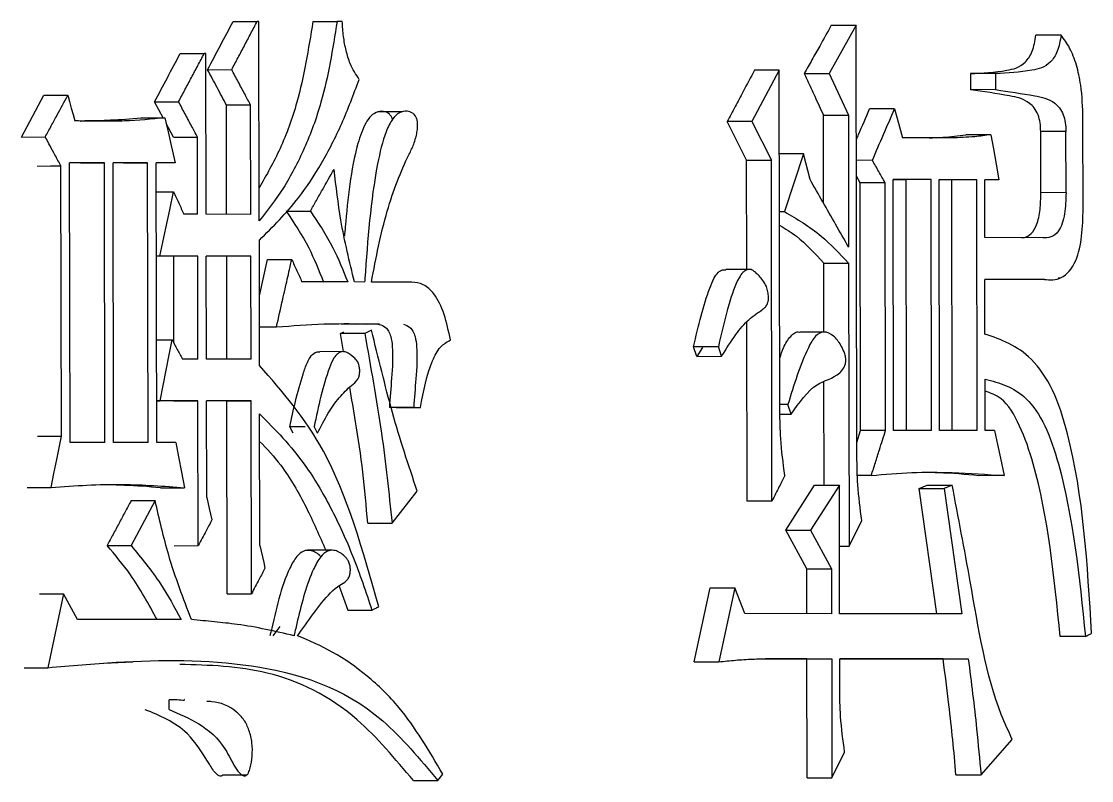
# Model space of a CAD drawing. Header units: millimetres. Extents: x 2312 to 3992, y 755 to 1943.
# Drawn here: x 2962.576 to 2966.173, y 938.161 to 940.714 of the extents above; entities that cross this region are included whole.
import ezdxf

# ---------------------------------------------------------------- set-up
doc = ezdxf.new("R2010")
doc.units = ezdxf.units.MM

msp = doc.modelspace()

# ---------------------------------------------------------------- linework, layer by layer
at = {"color": 7, "linetype": 'Continuous', "lineweight": 25}
for p, q in [((2963.288, 940.7142), (2963.369, 940.7144)), ((2963.3747, 940.7144), (2963.369, 940.7144)), ((2963.3759, 940.0438), (2963.3747, 940.7144)), ((2963.5561, 940.714), (2963.6375, 940.7142)), ((2963.6546, 940.7142), (2963.6375, 940.7142)), ((2965.382, 940.7017), (2965.291, 940.5395)), ((2965.3845, 939.2522), (2965.382, 940.7017)), ((2966.0707, 940.6685), (2965.9861, 940.6682)), ((2963.11, 940.6062), (2963.1908, 940.6064)), ((2963.1966, 940.6064), (2963.1908, 940.6064)), ((2963.1975, 940.0655), (2963.1966, 940.6064)), ((2963.2022, 940.552), (2963.2831, 940.5522)), ((2965.1236, 940.5505), (2965.0317, 940.3775)), ((2965.1255, 939.4039), (2965.1236, 940.5505)), ((2965.291, 940.5395), (2965.3557, 940.3988)), ((2965.8504, 940.5389), (2965.7661, 940.5387)), ((2965.7661, 940.5387), (2965.7662, 940.4846)), ((2965.8504, 940.5389), (2965.8505, 940.4848)), ((2965.8505, 940.4848), (2965.7662, 940.4846)), ((2962.5763, 940.3253), (2962.6521, 940.4659)), ((2963.0238, 940.444), (2963.1045, 940.4442)), ((2963.0526, 940.3902), (2963.0238, 940.444)), ((2963.3465, 940.4332), (2963.2655, 940.433)), ((2963.2661, 940.0652), (2963.2655, 940.433)), ((2963.3471, 940.0654), (2963.3465, 940.4332)), ((2962.9136, 940.3845), (2962.9777, 940.3899)), ((2962.9777, 940.3899), (2963.0583, 940.3902)), ((2963.8559, 940.4104), (2963.7737, 940.4102)), ((2965.0317, 940.3775), (2964.9485, 940.3773)), ((2965.0137, 940.2474), (2964.9485, 940.3773)), ((2965.0317, 940.3775), (2965.097, 940.2477)), ((2965.2726, 940.1026), (2965.2721, 940.3986)), ((2965.3557, 940.3988), (2965.3565, 939.9553)), ((2966.1447, 940.0842), (2966.1442, 940.3871)), ((2963.0875, 940.3249), (2963.0626, 940.3714)), ((2966.0869, 940.3439), (2966.0023, 940.3437)), ((2966.0027, 940.1381), (2966.0023, 940.3437)), ((2966.0872, 940.1384), (2966.0869, 940.3439)), ((2962.5763, 940.3253), (2962.6564, 940.3256)), ((2963.1687, 940.0656), (2963.1682, 940.3252)), ((2965.7027, 940.3227), (2965.5378, 940.3229)), ((2965.8349, 940.3334), (2965.7506, 940.3331)), ((2965.2052, 940.2692), (2965.1406, 940.0745)), ((2965.2269, 940.1826), (2965.2052, 940.2692)), ((2962.8552, 940.2389), (2962.7385, 940.239)), ((2962.7401, 939.2979), (2962.7385, 940.239)), ((2962.7749, 940.2386), (2962.7385, 940.2387)), ((2962.7749, 940.2386), (2962.8552, 940.2389)), ((2962.8568, 939.2978), (2962.8552, 940.2389)), ((2963.0006, 940.2388), (2962.8843, 940.2389)), ((2962.8859, 939.2978), (2962.8843, 940.2389)), ((2962.92, 940.2385), (2962.8843, 940.2386)), ((2962.92, 940.2385), (2963.0006, 940.2388)), ((2963.0022, 939.2977), (2963.0006, 940.2388)), ((2963.0933, 940.2387), (2963.0296, 940.2388)), ((2963.0312, 939.2976), (2963.0296, 940.2388)), ((2963.0933, 940.2387), (2963.0296, 940.2385)), ((2965.0143, 939.8819), (2965.0137, 940.2474)), ((2965.0989, 939.101), (2965.097, 940.2477)), ((2965.4364, 940.2473), (2965.3828, 940.2471)), ((2962.7108, 939.3195), (2962.7093, 940.2282)), ((2965.3956, 940.1713), (2965.3829, 940.1937)), ((2965.4793, 940.1715), (2965.3956, 940.1713)), ((2965.397, 939.3384), (2965.3956, 940.1713)), ((2965.4807, 939.3386), (2965.4793, 940.1715)), ((2965.6339, 940.1822), (2965.506, 940.1823)), ((2965.5075, 939.3386), (2965.506, 940.1823)), ((2965.5499, 940.1819), (2965.506, 940.182)), ((2965.6339, 940.1822), (2965.5499, 940.1819)), ((2965.5513, 939.3382), (2965.5499, 940.1819)), ((2965.6353, 939.3384), (2965.6339, 940.1822)), ((2965.7876, 940.182), (2965.6605, 940.1821)), ((2965.6619, 939.3384), (2965.6605, 940.1821)), ((2965.7034, 940.1818), (2965.6605, 940.1818)), ((2965.7876, 940.182), (2965.7034, 940.1818)), ((2965.7049, 939.338), (2965.7034, 940.1818)), ((2965.789, 939.3383), (2965.7876, 940.182)), ((2965.8615, 940.1819), (2965.814, 940.182)), ((2965.8144, 939.9873), (2965.814, 940.182)), ((2965.8615, 940.1819), (2965.814, 940.1818)), ((2963.0297, 940.1412), (2963.0876, 940.1414)), ((2966.0872, 940.1384), (2966.0027, 940.1381)), ((2963.1687, 940.0656), (2963.1225, 940.0656)), ((2963.3471, 940.0654), (2963.1975, 940.0655)), ((2963.4662, 940.0758), (2963.4669, 940.0772)), ((2963.4662, 940.0758), (2963.5474, 940.0761)), ((2965.1244, 940.0745), (2965.1406, 940.0745)), ((2966.009, 939.987), (2965.8144, 939.9873)), ((2963.3767, 939.557), (2963.376, 939.9789)), ((2963.0417, 939.925), (2963.0301, 939.925)), ((2963.0881, 939.9247), (2963.0301, 939.9247)), ((2963.1689, 939.9249), (2963.0417, 939.925)), ((2963.1689, 939.9249), (2963.0881, 939.9247)), ((2963.0886, 939.6327), (2963.0881, 939.9247)), ((2963.1695, 939.5788), (2963.1689, 939.9249)), ((2963.3474, 939.9248), (2963.1978, 939.9249)), ((2963.1984, 939.5788), (2963.1978, 939.9249)), ((2963.2664, 939.9245), (2963.1978, 939.9246)), ((2963.3474, 939.9248), (2963.2664, 939.9245)), ((2963.2669, 939.5784), (2963.2664, 939.9245)), ((2963.348, 939.5786), (2963.3474, 939.9248)), ((2963.3763, 939.7917), (2963.4037, 939.9136)), ((2965.0273, 939.8799), (2964.9434, 939.8797)), ((2965.2729, 939.901), (2965.3566, 939.9012)), ((2965.2733, 939.6695), (2965.2729, 939.901)), ((2965.3566, 939.9012), (2965.3582, 938.9493)), ((2963.6731, 939.838), (2963.5193, 939.8381)), ((2963.7299, 939.8379), (2963.6958, 939.838)), ((2963.8883, 939.8378), (2963.7527, 939.8379)), ((2966.0145, 939.8464), (2965.8146, 939.8466)), ((2965.8149, 939.6627), (2965.8146, 939.8466)), ((2965.93, 939.8462), (2965.8146, 939.8463)), ((2966.0145, 939.8464), (2965.93, 939.8462)), ((2966.0605, 939.8517), (2966.0692, 939.8517)), ((2963.6502, 939.697), (2963.6986, 939.6964)), ((2963.6987, 939.6968), (2963.7562, 939.697)), ((2965.0157, 939.1008), (2965.0146, 939.7038)), ((2963.6487, 939.6646), (2963.6599, 939.67)), ((2963.7302, 939.6649), (2963.6487, 939.6646)), ((2963.6594, 939.6036), (2963.6487, 939.6646)), ((2963.7528, 939.6756), (2963.7302, 939.6649)), ((2965.2777, 939.6695), (2965.1934, 939.6692)), ((2963.0306, 939.6436), (2963.0827, 939.6438)), ((2963.6617, 939.6036), (2963.5797, 939.6033)), ((2964.9187, 939.6204), (2964.8356, 939.6202)), ((2964.8465, 939.5878), (2964.8356, 939.6202)), ((2964.8653, 939.6179), (2964.8465, 939.5878)), ((2964.8465, 939.5878), (2964.9296, 939.588)), ((2964.9296, 939.588), (2964.9187, 939.6205)), ((2963.1695, 939.5788), (2963.1175, 939.5788)), ((2963.348, 939.5786), (2963.1984, 939.5788)), ((2965.2742, 939.1547), (2965.2736, 939.5045)), ((2965.8155, 939.3382), (2965.8152, 939.5113)), ((2963.0309, 939.4382), (2963.0425, 939.4383)), ((2963.089, 939.4379), (2963.0309, 939.438)), ((2963.1697, 939.4382), (2963.0425, 939.4383)), ((2963.089, 939.4379), (2963.1697, 939.4382)), ((2963.1706, 938.9514), (2963.1697, 939.4382)), ((2963.3482, 939.438), (2963.1986, 939.4381)), ((2963.1991, 939.1136), (2963.1986, 939.4381)), ((2963.2672, 939.4378), (2963.1986, 939.4378)), ((2963.2672, 939.4378), (2963.3482, 939.438)), ((2963.2683, 938.7887), (2963.2672, 939.4378)), ((2963.3493, 938.789), (2963.3482, 939.438)), ((2963.8948, 939.4159), (2963.813, 939.4157)), ((2963.8355, 939.4156), (2963.9173, 939.4159)), ((2963.8948, 939.4159), (2963.9173, 939.4159)), ((2965.1525, 939.4255), (2965.1255, 939.4254)), ((2965.1634, 939.3931), (2965.1525, 939.4255)), ((2963.3777, 938.9512), (2963.377, 939.3947)), ((2963.5301, 939.3513), (2963.4787, 939.3511)), ((2963.4902, 939.3295), (2963.4788, 939.3511)), ((2963.5715, 939.3297), (2963.56, 939.3514)), ((2965.3844, 939.2986), (2965.397, 939.3384)), ((2965.6353, 939.3384), (2965.5075, 939.3386)), ((2965.789, 939.3383), (2965.6619, 939.3384)), ((2965.8471, 939.3382), (2965.8155, 939.3382)), ((2962.6306, 939.3193), (2962.7108, 939.3195)), ((2962.8568, 939.2978), (2962.7401, 939.2979)), ((2963.0022, 939.2977), (2962.8859, 939.2978)), ((2963.0949, 939.2976), (2963.0312, 939.2976)), ((2965.1454, 939.0033), (2965.242, 939.1546)), ((2965.3256, 939.1549), (2965.2289, 939.0035)), ((2965.3263, 938.7222), (2965.3256, 939.1549)), ((2965.4328, 939.1872), (2965.3865, 939.1871)), ((2965.5941, 939.1434), (2965.6206, 939.1542)), ((2965.6206, 939.1542), (2965.7047, 939.1545)), ((2965.7047, 939.1545), (2965.6781, 939.1437)), ((2963.0433, 939.1459), (2963.124, 939.1461)), ((2963.8219, 939.0266), (2963.9064, 939.1346)), ((2965.5941, 939.1434), (2965.6781, 939.1437)), ((2965.6531, 938.7215), (2965.5941, 939.1434)), ((2965.6781, 939.1437), (2965.7372, 938.7217)), ((2963.0257, 939.1029), (2962.9447, 938.9516)), ((2965.3582, 938.9493), (2965.4009, 939.0358)), ((2965.1454, 939.0033), (2965.2289, 939.0035)), ((2965.2156, 938.8734), (2965.1454, 939.0033)), ((2965.2289, 939.0035), (2965.2992, 938.8737)), ((2962.8642, 938.9513), (2962.9447, 938.9516)), ((2963.0898, 938.9511), (2963.1706, 938.9514)), ((2965.3259, 938.9492), (2965.3582, 938.9493)), ((2963.6202, 938.936), (2963.5384, 938.9358)), ((2965.2159, 938.722), (2965.2156, 938.8734)), ((2965.2992, 938.8737), (2965.2994, 938.7222)), ((2963.6441, 938.8154), (2963.6729, 938.7343)), ((2964.8374, 938.5601), (2964.8914, 938.8089)), ((2964.9745, 938.8091), (2964.9204, 938.5604)), ((2965.0073, 938.7225), (2964.9745, 938.8091)), ((2962.7176, 938.7895), (2962.6653, 938.5407)), ((2962.7645, 938.7029), (2962.7176, 938.7895)), ((2963.2683, 938.7887), (2963.3493, 938.789)), ((2963.6729, 938.7343), (2963.7544, 938.7345)), ((2965.2994, 938.7222), (2965.0073, 938.7225)), ((2965.7372, 938.7217), (2965.3263, 938.7222)), ((2963.1132, 938.7026), (2962.7645, 938.7029)), ((2963.4229, 938.648), (2963.4462, 938.6795)), ((2962.9503, 938.5597), (2962.8537, 938.5546)), ((2965.2161, 938.5705), (2965.0776, 938.5707)), ((2965.089, 938.571), (2965.2997, 938.5708)), ((2965.2161, 938.5705), (2965.2997, 938.5708)), ((2965.2168, 938.1703), (2965.2161, 938.5705)), ((2965.2997, 938.5708), (2965.3003, 938.1705)), ((2965.3266, 938.5707), (2965.7586, 938.5703)), ((2965.3267, 938.4734), (2965.3266, 938.5707)), ((2965.6745, 938.57), (2965.3266, 938.5704)), ((2965.6745, 938.57), (2965.7586, 938.5703)), ((2962.5852, 938.5404), (2962.6653, 938.5407)), ((2963.1252, 938.434), (2963.1247, 938.434)), ((2963.0732, 938.3998), (2963.0732, 938.4322)), ((2965.8016, 938.1808), (2965.9066, 938.2994)), ((2965.3003, 938.1705), (2965.3432, 938.257)), ((2963.9757, 938.161), (2963.9926, 938.1826)), ((2963.2535, 938.18), (2963.335, 938.1803)), ((2963.894, 938.1609), (2963.9758, 938.1612)), ((2965.2168, 938.1703), (2965.3003, 938.1705)), ((2965.7174, 938.1806), (2965.8016, 938.1808))]:
    msp.add_line(p, q, dxfattribs=at)
at = {"color": 7, "linetype": 'Continuous', "lineweight": 25, "flags": 128}
for points in [[(2965.2984, 940.7014), (2965.3452, 940.7016), (2965.382, 940.7017)], [(2965.1236, 940.5505), (2965.0769, 940.5504), (2965.0403, 940.5503)], [(2965.2074, 940.5393), (2965.2542, 940.5394), (2965.291, 940.5395)], [(2962.6521, 940.4659), (2962.697, 940.466), (2962.7323, 940.4661)], [(2962.7323, 940.4661), (2962.7382, 940.4445), (2962.744, 940.4229), (2962.7499, 940.4012), (2962.7558, 940.3796)], [(2965.511, 940.4203), (2965.464, 940.4202), (2965.4271, 940.4201)], [(2965.511, 940.4203), (2965.5244, 940.3716), (2965.5378, 940.3229)], [(2963.0583, 940.3902), (2963.0691, 940.3435), (2963.0798, 940.2969), (2963.0933, 940.2387)], [(2965.2721, 940.3986), (2965.3189, 940.3987), (2965.3557, 940.3988)], [(2963.0875, 940.3249), (2963.1327, 940.3251), (2963.1682, 940.3252)], [(2965.8349, 940.3334), (2965.8433, 940.2858), (2965.8524, 940.2339), (2965.8615, 940.1819)], [(2965.2052, 940.2692), (2965.1584, 940.269), (2965.1241, 940.269)], [(2965.0137, 940.2474), (2965.0604, 940.2476), (2965.097, 940.2477)], [(2962.6291, 940.2279), (2962.674, 940.2281), (2962.7093, 940.2282)], [(2963.0417, 939.925), (2963.0617, 940.0191), (2963.0747, 940.0802), (2963.0876, 940.1414)], [(2963.4037, 939.9136), (2963.4492, 939.9138), (2963.4849, 939.9139)], [(2963.3765, 939.6866), (2963.3932, 939.6866), (2963.4338, 939.6867)], [(2963.0425, 939.4383), (2963.0626, 939.541), (2963.0727, 939.5924), (2963.0827, 939.6438)], [(2965.1259, 939.393), (2965.1375, 939.393), (2965.1634, 939.3931)], [(2965.4807, 939.3386), (2965.4338, 939.3385), (2965.397, 939.3384)], [(2965.8471, 939.3382), (2965.8569, 939.2916), (2965.8667, 939.2449), (2965.879, 939.1867)], [(2962.676, 939.1465), (2962.6855, 939.1938), (2962.695, 939.2412), (2962.7108, 939.3195)], [(2963.0949, 939.2976), (2963.104, 939.25), (2963.114, 939.1981), (2963.124, 939.1461)], [(2965.242, 939.1546), (2965.2888, 939.1548), (2965.3256, 939.1549)], [(2965.879, 939.1867), (2965.8318, 939.1866), (2965.7947, 939.1865)], [(2962.5958, 939.1462), (2962.6407, 939.1464), (2962.676, 939.1465)], [(2962.9451, 939.1027), (2962.9854, 939.1028), (2963.0257, 939.1029)], [(2963.1991, 939.1136), (2963.2079, 939.0758), (2963.2122, 939.0568), (2963.2166, 939.0379)], [(2965.0989, 939.101), (2965.0523, 939.1009), (2965.0157, 939.1008)], [(2963.7403, 939.0263), (2963.786, 939.0264), (2963.8219, 939.0266)], [(2963.3777, 938.9512), (2963.3864, 938.9133), (2963.3907, 938.8944), (2963.395, 938.8755)], [(2965.2156, 938.8734), (2965.2624, 938.8736), (2965.2992, 938.8737)], [(2964.8914, 938.8089), (2964.9379, 938.809), (2964.9745, 938.8091)], [(2962.6374, 938.7892), (2962.6823, 938.7894), (2962.7176, 938.7895)], [(2966.1524, 938.6455), (2966.118, 938.6454), (2966.0929, 938.6453), (2966.0677, 938.6453)], [(2964.8374, 938.5601), (2964.8839, 938.5603), (2964.9204, 938.5604)]]:
    msp.add_lwpolyline(points, dxfattribs=at)
at = {"color": 7, "linetype": 'Continuous', "lineweight": 25}
for points, knots in [([(2963.2022, 940.552), (2963.2165, 940.579), (2963.2451, 940.6331), (2963.2737, 940.6872), (2963.288, 940.7142)], [0, 0, 0, 0, 0.499999, 1, 1, 1, 1]), ([(2963.2831, 940.5522), (2963.2903, 940.5658), (2963.3046, 940.5928), (2963.3261, 940.6333), (2963.3475, 940.6739), (2963.3618, 940.7009), (2963.369, 940.7144)], [0, 0, 0, 0, 0.25, 0.5, 0.749999, 1, 1, 1, 1]), ([(2963.5561, 940.714), (2963.541, 940.6213), (2963.5163, 940.4697), (2963.449, 940.2839), (2963.4, 940.1973), (2963.3757, 940.1544)], [0, 0, 0, 0, 0.442495, 0.724047, 1, 1, 1, 1]), ([(2963.6375, 940.7142), (2963.6225, 940.6213), (2963.5979, 940.4694), (2963.5296, 940.2853), (2963.4594, 940.1504), (2963.4036, 940.0791), (2963.3759, 940.0438)], [0, 0, 0, 0, 0.3474556, 0.5685851, 0.7859793, 1, 1, 1, 1]), ([(2963.7117, 940.5194), (2963.7008, 940.536), (2963.6825, 940.5635), (2963.667, 940.616), (2963.6578, 940.6638), (2963.6556, 940.6974), (2963.6546, 940.7142)], [0, 0, 0, 0, 0.330678, 0.5509904, 0.7745699, 1, 1, 1, 1]), ([(2965.2984, 940.7014), (2965.2854, 940.6782), (2965.2637, 940.6395), (2965.2334, 940.5855), (2965.2161, 940.5547), (2965.2074, 940.5393)], [0, 0, 0, 0, 0.4304815, 0.7152405, 1, 1, 1, 1]), ([(2965.7661, 940.5387), (2965.8067, 940.5408), (2965.8685, 940.544), (2965.9417, 940.5612), (2965.9764, 940.6115), (2965.9828, 940.649), (2965.9861, 940.6682)], [0, 0, 0, 0, 0.492676, 0.749428, 0.872012, 1, 1, 1, 1]), ([(2966.0706, 940.6684), (2966.0674, 940.6493), (2966.061, 940.6117), (2966.0262, 940.5614), (2965.9529, 940.5442), (2965.891, 940.541), (2965.8504, 940.5389)], [0, 0, 0, 0, 0.127877, 0.250423, 0.507215, 1, 1, 1, 1]), ([(2966.1442, 940.3871), (2966.143, 940.4253), (2966.1411, 940.4879), (2966.1236, 940.5684), (2966.1011, 940.6271), (2966.0807, 940.6548), (2966.0707, 940.6684)], [0, 0, 0, 0, 0.348104, 0.570438, 0.787914, 1, 1, 1, 1]), ([(2963.0238, 940.444), (2963.0382, 940.471), (2963.067, 940.5251), (2963.0957, 940.5791), (2963.11, 940.6062)], [0, 0, 0, 0, 0.499999, 1, 1, 1, 1]), ([(2963.1045, 940.4442), (2963.1117, 940.4577), (2963.1261, 940.4848), (2963.1477, 940.5253), (2963.1693, 940.5659), (2963.1837, 940.5929), (2963.1908, 940.6064)], [0, 0, 0, 0, 0.25, 0.5, 0.749999, 1, 1, 1, 1]), ([(2963.2655, 940.433), (2963.255, 940.4528), (2963.2339, 940.4925), (2963.2127, 940.5322), (2963.2022, 940.552)], [0, 0, 0, 0, 0.5, 1, 1, 1, 1]), ([(2963.3465, 940.4332), (2963.3399, 940.4456), (2963.3261, 940.4716), (2963.3049, 940.5113), (2963.2904, 940.5386), (2963.2831, 940.5522)], [0, 0, 0, 0, 0.311538, 0.655769, 1, 1, 1, 1]), ([(2965.0403, 940.5503), (2965.0275, 940.5263), (2965.0059, 940.4854), (2964.9753, 940.4277), (2964.9574, 940.3941), (2964.9485, 940.3773)], [0, 0, 0, 0, 0.416703, 0.708351, 1, 1, 1, 1]), ([(2965.2074, 940.5393), (2965.2133, 940.5265), (2965.2251, 940.5009), (2965.2467, 940.454), (2965.2623, 940.4199), (2965.2721, 940.3986)], [0, 0, 0, 0, 0.273, 0.546, 1, 1, 1, 1]), ([(2963.376, 939.9789), (2963.4213, 940.0234), (2963.4964, 940.0971), (2963.5864, 940.2356), (2963.6553, 940.3687), (2963.6928, 940.469), (2963.7117, 940.5194)], [0, 0, 0, 0, 0.333809, 0.553089, 0.775219, 1, 1, 1, 1]), ([(2966.0023, 940.3437), (2966.0019, 940.3537), (2966.0012, 940.3737), (2965.9936, 940.4021), (2965.981, 940.4245), (2965.9497, 940.4537), (2965.8764, 940.4685), (2965.8099, 940.4782), (2965.7662, 940.4846)], [0, 0, 0, 0, 0.060186, 0.119313, 0.185903, 0.25149, 0.507936, 1, 1, 1, 1]), ([(2965.8505, 940.4848), (2965.8942, 940.4784), (2965.9608, 940.4687), (2966.0342, 940.454), (2966.0655, 940.4248), (2966.0781, 940.4024), (2966.0858, 940.374), (2966.0865, 940.354), (2966.0869, 940.3439)], [0, 0, 0, 0, 0.492166, 0.748655, 0.814237, 0.8808, 0.939877, 1, 1, 1, 1]), ([(2962.6564, 940.3256), (2962.6631, 940.3379), (2962.6764, 940.3626), (2962.7017, 940.4095), (2962.7203, 940.444), (2962.7323, 940.4661)], [0, 0, 0, 0, 0.263606, 0.527212, 1, 1, 1, 1]), ([(2963.1682, 940.3252), (2963.1616, 940.3375), (2963.1477, 940.3636), (2963.1265, 940.4032), (2963.1118, 940.4306), (2963.1045, 940.4442)], [0, 0, 0, 0, 0.3115382, 0.6557691, 1, 1, 1, 1]), ([(2963.8236, 940.3847), (2963.8226, 940.3877), (2963.82, 940.3951), (2963.8116, 940.4047), (2963.7963, 940.4126), (2963.7744, 940.4128), (2963.7511, 940.3991), (2963.7268, 940.3628), (2963.6851, 940.2443), (2963.6723, 940.108), (2963.663, 940.0022), (2963.662, 939.9917)], [0, 0, 0, 0, 0.017976, 0.044086, 0.08732, 0.160802, 0.236302, 0.302734, 0.445037, 0.945197, 1, 1, 1, 1]), ([(2963.7527, 939.8379), (2963.7683, 939.919), (2963.7978, 940.0733), (2963.8557, 940.2208), (2963.8961, 940.3007), (2963.905, 940.3332), (2963.9082, 940.3594), (2963.9078, 940.3757), (2963.9047, 940.3889), (2963.8989, 940.3992), (2963.8881, 940.4087), (2963.8699, 940.4139), (2963.8463, 940.4099), (2963.8211, 940.3858), (2963.7939, 940.3281), (2963.7521, 940.1506), (2963.7398, 939.9755), (2963.7303, 939.8417), (2963.73, 939.8379)], [0, 0, 0, 0, 0.188719, 0.358861, 0.391316, 0.423923, 0.437181, 0.45054, 0.459368, 0.468208, 0.481618, 0.505169, 0.538402, 0.57066, 0.612984, 0.701011, 0.991499, 1, 1, 1, 1]), ([(2965.3827, 940.3167), (2965.3851, 940.3223), (2965.3999, 940.3568), (2965.4148, 940.3912), (2965.4271, 940.4201)], [0, 0, 0, 0, 0.162868, 1, 1, 1, 1]), ([(2965.4364, 940.2473), (2965.4488, 940.2761), (2965.4737, 940.3338), (2965.4986, 940.3915), (2965.511, 940.4203)], [0, 0, 0, 0, 0.5, 1, 1, 1, 1]), ([(2963.0583, 940.3902), (2963.0133, 940.3857), (2962.9458, 940.379), (2962.8449, 940.3782), (2962.789, 940.3791), (2962.7558, 940.3796)], [0, 0, 0, 0, 0.448128, 0.672146, 1, 1, 1, 1]), ([(2962.9137, 940.3834), (2962.9102, 940.3832), (2962.8949, 940.3825), (2962.832, 940.3798), (2962.7963, 940.3794), (2962.7712, 940.3794), (2962.7742, 940.3793), (2962.7751, 940.3793)], [0, 0, 0, 0, 0.141832, 0.611274, 0.829561, 0.947793, 1, 1, 1, 1]), ([(2962.7093, 940.2282), (2962.7026, 940.2405), (2962.6904, 940.263), (2962.6728, 940.2954), (2962.6619, 940.3155), (2962.6564, 940.3256)], [0, 0, 0, 0, 0.380769, 0.690384, 1, 1, 1, 1]), ([(2965.6271, 940.3228), (2965.6426, 940.3232), (2965.6711, 940.3239), (2965.7122, 940.3281), (2965.7378, 940.3315), (2965.7506, 940.3331)], [0, 0, 0, 0, 0.3762895, 0.6880871, 1, 1, 1, 1]), ([(2965.8349, 940.3334), (2965.8168, 940.3309), (2965.7858, 940.3266), (2965.7417, 940.3239), (2965.7157, 940.3231), (2965.7027, 940.3227)], [0, 0, 0, 0, 0.411595, 0.705741, 1, 1, 1, 1]), ([(2965.4793, 940.1715), (2965.4722, 940.1842), (2965.4615, 940.2031), (2965.4471, 940.2284), (2965.44, 940.241), (2965.4364, 940.2473)], [0, 0, 0, 0, 0.499999, 0.749999, 1, 1, 1, 1]), ([(2963.5474, 940.0761), (2963.5542, 940.088), (2963.5677, 940.1118), (2963.5942, 940.1587), (2963.614, 940.1936), (2963.627, 940.2166)], [0, 0, 0, 0, 0.254578, 0.509156, 1, 1, 1, 1]), ([(2963.6958, 939.838), (2963.6791, 939.9064), (2963.6491, 940.029), (2963.6338, 940.1592), (2963.627, 940.2166)], [0, 0, 0, 0, 0.5585498, 1, 1, 1, 1]), ([(2965.3565, 939.9553), (2965.3419, 939.9808), (2965.3131, 940.0315), (2965.2699, 940.1073), (2965.2412, 940.1575), (2965.2269, 940.1826)], [0, 0, 0, 0, 0.336867, 0.668433, 1, 1, 1, 1]), ([(2963.0876, 940.1414), (2963.0905, 940.135), (2963.0964, 940.1224), (2963.1051, 940.1035), (2963.1138, 940.0845), (2963.1196, 940.0719), (2963.1225, 940.0656)], [0, 0, 0, 0, 0.25, 0.5, 0.75, 1, 1, 1, 1]), ([(2965.938, 939.9874), (2965.9413, 939.9873), (2965.9524, 939.9871), (2965.9712, 939.9986), (2965.9913, 940.0308), (2966.0016, 940.0818), (2966.0023, 940.1192), (2966.0027, 940.1381)], [0, 0, 0, 0, 0.084058, 0.283711, 0.489011, 0.742016, 1, 1, 1, 1]), ([(2966.0872, 940.1384), (2966.0867, 940.1143), (2966.0857, 940.067), (2966.0666, 940.0078), (2966.0367, 939.986), (2966.0182, 939.9867), (2966.009, 939.987)], [0, 0, 0, 0, 0.294571, 0.576983, 0.78963, 1, 1, 1, 1]), ([(2963.4662, 940.0758), (2963.4926, 940.0367), (2963.5403, 939.9661), (2963.5758, 939.8773), (2963.5917, 939.8377)], [0, 0, 0, 0, 0.5550566, 1, 1, 1, 1]), ([(2963.5474, 940.076), (2963.5739, 940.0369), (2963.6216, 939.9664), (2963.6572, 939.8775), (2963.6731, 939.838)], [0, 0, 0, 0, 0.555111, 1, 1, 1, 1]), ([(2965.1406, 940.0745), (2965.1827, 940.0499), (2965.2583, 940.0058), (2965.3264, 939.9333), (2965.3566, 939.9012)], [0, 0, 0, 0, 0.557248, 1, 1, 1, 1]), ([(2966.0145, 939.8464), (2966.0337, 939.8451), (2966.0723, 939.8424), (2966.1226, 939.8991), (2966.1426, 939.9925), (2966.144, 940.0534), (2966.1447, 940.0842)], [0, 0, 0, 0, 0.2680453, 0.5399823, 0.7672424, 1, 1, 1, 1]), ([(2965.1245, 940.0295), (2965.1436, 940.0177), (2965.1959, 939.9857), (2965.243, 939.9339), (2965.2729, 939.901)], [0, 0, 0, 0, 0.365343, 1, 1, 1, 1]), ([(2963.4338, 939.6867), (2963.4408, 939.7178), (2963.4528, 939.7712), (2963.4698, 939.8469), (2963.4799, 939.8915), (2963.4849, 939.9139)], [0, 0, 0, 0, 0.4104162, 0.7052081, 1, 1, 1, 1]), ([(2963.4849, 939.9139), (2963.4877, 939.9075), (2963.4935, 939.8949), (2963.5021, 939.876), (2963.5107, 939.857), (2963.5164, 939.8444), (2963.5193, 939.8381)], [0, 0, 0, 0, 0.25, 0.5, 0.75, 1, 1, 1, 1]), ([(2964.8356, 939.6202), (2964.8436, 939.6552), (2964.859, 939.7232), (2964.8825, 939.7996), (2964.9024, 939.8484), (2964.917, 939.8705), (2964.9314, 939.8805), (2964.9401, 939.879), (2964.9436, 939.8784)], [0, 0, 0, 0, 0.332433, 0.645423, 0.765084, 0.862648, 0.944846, 1, 1, 1, 1]), ([(2964.9296, 939.588), (2964.9453, 939.6131), (2964.9739, 939.6585), (2965.02, 939.7151), (2965.0557, 939.7364), (2965.0769, 939.7532), (2965.0834, 939.7622), (2965.0868, 939.7742), (2965.0876, 939.7884), (2965.0855, 939.8053), (2965.0796, 939.8259), (2965.065, 939.8487), (2965.0478, 939.8679), (2965.0291, 939.8815), (2965.0142, 939.8799), (2965.0001, 939.8705), (2964.9771, 939.8358), (2964.949, 939.75), (2964.93, 939.6689), (2964.9187, 939.6204)], [0, 0, 0, 0, 0.133726, 0.243046, 0.352536, 0.371714, 0.391105, 0.403332, 0.418294, 0.440555, 0.463879, 0.498849, 0.561349, 0.592921, 0.624779, 0.654038, 0.687592, 0.813478, 1, 1, 1, 1]), ([(2964.0182, 939.643), (2964.0121, 939.6725), (2964.0001, 939.7307), (2963.968, 939.7975), (2963.9279, 939.8332), (2963.9015, 939.8363), (2963.8883, 939.8378)], [0, 0, 0, 0, 0.291567, 0.574035, 0.788626, 1, 1, 1, 1]), ([(2963.4338, 939.6867), (2963.4867, 939.6909), (2963.5847, 939.6987), (2963.7001, 939.6977), (2963.7625, 939.6969), (2963.7802, 939.6967)], [0, 0, 0, 0, 0.45719, 0.845345, 1, 1, 1, 1]), ([(2963.7378, 939.6959), (2963.7515, 939.6972), (2963.7727, 939.6993), (2963.7978, 939.6889), (2963.811, 939.6732), (2963.8193, 939.651), (2963.8265, 939.5973), (2963.8207, 939.5164), (2963.8155, 939.4485), (2963.813, 939.4157)], [0, 0, 0, 0, 0.180343, 0.278796, 0.333353, 0.388129, 0.47566, 0.747003, 1, 1, 1, 1]), ([(2963.8607, 939.6956), (2963.8681, 939.6931), (2963.8797, 939.6893), (2963.8929, 939.6731), (2963.9011, 939.6508), (2963.9083, 939.5965), (2963.9023, 939.5159), (2963.8972, 939.4481), (2963.8948, 939.4159)], [0, 0, 0, 0, 0.120532, 0.187183, 0.254086, 0.361794, 0.697291, 1, 1, 1, 1]), ([(2963.7302, 939.6649), (2963.7401, 939.6092), (2963.7598, 939.498), (2963.7951, 939.287), (2963.8114, 939.1281), (2963.8219, 939.0266)], [0, 0, 0, 0, 0.26507, 0.530167, 1, 1, 1, 1]), ([(2963.9064, 939.1346), (2963.8776, 939.2218), (2963.8342, 939.3526), (2963.7872, 939.5367), (2963.7643, 939.6293), (2963.7528, 939.6756)], [0, 0, 0, 0, 0.499014, 0.749446, 1, 1, 1, 1]), ([(2965.1252, 939.5814), (2965.1292, 939.5935), (2965.1386, 939.6225), (2965.1599, 939.6564), (2965.1822, 939.6738), (2965.1928, 939.6687), (2965.1935, 939.6684)], [0, 0, 0, 0, 0.2619072, 0.6273981, 0.9728575, 1, 1, 1, 1]), ([(2965.1634, 939.3931), (2965.191, 939.4325), (2965.24, 939.5024), (2965.3084, 939.5128), (2965.3388, 939.5447), (2965.3454, 939.5598), (2965.3479, 939.5737), (2965.3459, 939.5891), (2965.3402, 939.6067), (2965.3277, 939.6323), (2965.3058, 939.6587), (2965.2752, 939.675), (2965.2433, 939.6589), (2965.1985, 939.5763), (2965.1729, 939.4923), (2965.1525, 939.4255)], [0, 0, 0, 0, 0.206756, 0.366221, 0.399316, 0.414904, 0.429382, 0.446248, 0.465286, 0.496865, 0.558758, 0.621692, 0.6828, 0.74742, 1, 1, 1, 1]), ([(2966.1732, 938.6563), (2966.1594, 938.8885), (2966.142, 939.1792), (2966.0472, 939.4798), (2965.9532, 939.6143), (2965.869, 939.6438), (2965.8149, 939.6627)], [0, 0, 0, 0, 0.516645, 0.647021, 0.773427, 1, 1, 1, 1]), ([(2963.0827, 939.6438), (2963.0856, 939.6383), (2963.0914, 939.6275), (2963.1001, 939.6113), (2963.1088, 939.5951), (2963.1146, 939.5842), (2963.1175, 939.5788)], [0, 0, 0, 0, 0.25, 0.5, 0.75, 1, 1, 1, 1]), ([(2963.9173, 939.4159), (2963.9277, 939.471), (2963.9422, 939.547), (2963.9828, 939.6227), (2964.0066, 939.6363), (2964.0182, 939.643)], [0, 0, 0, 0, 0.572071, 0.789697, 1, 1, 1, 1]), ([(2963.4787, 939.3511), (2963.4847, 939.3795), (2963.4973, 939.4402), (2963.5174, 939.512), (2963.535, 939.5643), (2963.55, 939.591), (2963.5655, 939.6036), (2963.5758, 939.6031), (2963.5798, 939.603)], [0, 0, 0, 0, 0.2796998, 0.5962833, 0.7381036, 0.8372653, 0.9371879, 1, 1, 1, 1]), ([(2963.5715, 939.3297), (2963.583, 939.3526), (2963.605, 939.3963), (2963.6439, 939.4499), (2963.678, 939.4849), (2963.7032, 939.5026), (2963.7114, 939.5203), (2963.7135, 939.5328), (2963.7134, 939.5464), (2963.7108, 939.5604), (2963.7042, 939.5745), (2963.6895, 939.5887), (2963.6723, 939.6014), (2963.6532, 939.6053), (2963.6389, 939.5977), (2963.6236, 939.5805), (2963.6041, 939.5312), (2963.5818, 939.454), (2963.5673, 939.3857), (2963.56, 939.3514)], [0, 0, 0, 0, 0.117405, 0.224509, 0.331508, 0.385093, 0.401497, 0.417937, 0.434587, 0.453948, 0.473457, 0.503443, 0.565753, 0.597793, 0.629829, 0.66369, 0.717981, 0.857975, 1, 1, 1, 1]), ([(2963.7771, 938.7453), (2963.7242, 938.9338), (2963.6313, 939.2654), (2963.4534, 939.4691), (2963.3767, 939.557)], [0, 0, 0, 0, 0.568507, 1, 1, 1, 1]), ([(2963.7403, 939.0263), (2963.7354, 939.084), (2963.7258, 939.1993), (2963.7024, 939.3509), (2963.6865, 939.4453), (2963.6801, 939.4839)], [0, 0, 0, 0, 0.372076, 0.743544, 1, 1, 1, 1]), ([(2965.8152, 939.5113), (2965.8633, 939.4987), (2965.9383, 939.4791), (2966.0202, 939.3581), (2966.1063, 939.0982), (2966.1319, 938.8464), (2966.1524, 938.6455)], [0, 0, 0, 0, 0.226131, 0.352776, 0.483485, 1, 1, 1, 1]), ([(2966.0677, 938.6453), (2966.0475, 938.8471), (2966.0221, 939.0999), (2965.9353, 939.3562), (2965.8786, 939.4496), (2965.8336, 939.4646), (2965.8152, 939.4707)], [0, 0, 0, 0, 0.59953, 0.751201, 0.898097, 1, 1, 1, 1]), ([(2963.377, 939.3947), (2963.4295, 939.3411), (2963.5168, 939.2522), (2963.6176, 939.0805), (2963.6932, 938.9167), (2963.7339, 938.7955), (2963.7544, 938.7345)], [0, 0, 0, 0, 0.333002, 0.552476, 0.774971, 1, 1, 1, 1]), ([(2965.1421, 939.1875), (2965.1366, 939.2286), (2965.1269, 939.2998), (2965.1259, 939.3729), (2965.1255, 939.4039)], [0, 0, 0, 0, 0.576873, 1, 1, 1, 1]), ([(2965.4328, 939.1872), (2965.4374, 939.2016), (2965.4465, 939.2304), (2965.4625, 939.2809), (2965.4739, 939.3169), (2965.4807, 939.3386)], [0, 0, 0, 0, 0.2853637, 0.5707273, 1, 1, 1, 1]), ([(2963.3771, 939.302), (2963.4013, 939.2765), (2963.4596, 939.2147), (2963.5329, 939.0871), (2963.578, 938.9842), (2963.5991, 938.9359)], [0, 0, 0, 0, 0.2730553, 0.6596738, 1, 1, 1, 1]), ([(2965.4009, 939.0358), (2965.3955, 939.0756), (2965.3859, 939.1467), (2965.3849, 939.2199), (2965.3845, 939.2522)], [0, 0, 0, 0, 0.558839, 1, 1, 1, 1]), ([(2965.4328, 939.1872), (2965.4783, 939.1911), (2965.5692, 939.1989), (2965.7181, 939.198), (2965.821, 939.1908), (2965.879, 939.1867)], [0, 0, 0, 0, 0.303779, 0.607607, 1, 1, 1, 1]), ([(2965.7947, 939.1865), (2965.7495, 939.1907), (2965.7005, 939.1952), (2965.6511, 939.1957), (2965.6474, 939.1957)], [0, 0, 0, 0, 0.924176, 1, 1, 1, 1]), ([(2962.676, 939.1465), (2962.7162, 939.1496), (2962.7968, 939.156), (2962.9464, 939.1592), (2963.0552, 939.1512), (2963.124, 939.1461)], [0, 0, 0, 0, 0.268275, 0.536589, 1, 1, 1, 1]), ([(2963.0433, 939.1459), (2963.0031, 939.1493), (2962.9536, 939.1535), (2962.9038, 939.1545), (2962.8945, 939.1547)], [0, 0, 0, 0, 0.812337, 1, 1, 1, 1]), ([(2965.1421, 939.1875), (2965.136, 939.1752), (2965.1257, 939.1546), (2965.1113, 939.1258), (2965.1031, 939.1093), (2965.0989, 939.101)], [0, 0, 0, 0, 0.42836, 0.714179, 1, 1, 1, 1]), ([(2965.9066, 938.2994), (2965.8938, 938.327), (2965.8239, 938.478), (2965.7749, 938.7878), (2965.7252, 939.0472), (2965.7047, 939.1545)], [0, 0, 0, 0, 0.1160141, 0.634345, 1, 1, 1, 1]), ([(2962.9451, 939.1027), (2962.9384, 939.0901), (2962.9249, 939.0649), (2962.9047, 939.027), (2962.8844, 938.9892), (2962.871, 938.9639), (2962.8642, 938.9513)], [0, 0, 0, 0, 0.250012, 0.5000079, 0.750004, 1, 1, 1, 1]), ([(2963.1479, 938.7026), (2963.1207, 938.7732), (2963.072, 938.8998), (2963.0399, 939.0407), (2963.0257, 939.1029)], [0, 0, 0, 0, 0.557889, 1, 1, 1, 1]), ([(2963.2166, 939.0379), (2963.21, 939.0255), (2963.1991, 939.0049), (2963.1837, 938.9761), (2963.1749, 938.9596), (2963.1706, 938.9514)], [0, 0, 0, 0, 0.42836, 0.71418, 1, 1, 1, 1]), ([(2963.0325, 938.7024), (2963.0038, 938.7547), (2962.9528, 938.8475), (2962.8911, 938.9198), (2962.8642, 938.9513)], [0, 0, 0, 0, 0.5636413, 1, 1, 1, 1]), ([(2962.9447, 938.9516), (2962.9787, 938.9105), (2963.0398, 938.8368), (2963.0907, 938.7439), (2963.1132, 938.7026)], [0, 0, 0, 0, 0.556386, 1, 1, 1, 1]), ([(2963.5823, 938.9136), (2963.5812, 938.9149), (2963.5704, 938.9271), (2963.5504, 938.9366), (2963.5233, 938.9349), (2963.4991, 938.9145), (2963.4526, 938.8314), (2963.4309, 938.7309), (2963.4125, 938.6519), (2963.4115, 938.648)], [0, 0, 0, 0, 0.015878, 0.145752, 0.223708, 0.318354, 0.440902, 0.972157, 1, 1, 1, 1]), ([(2963.5041, 938.6482), (2963.5132, 938.6604), (2963.5588, 938.7213), (2963.6092, 938.7999), (2963.6639, 938.8279), (2963.6754, 938.8402), (2963.6801, 938.8519), (2963.6822, 938.8653), (2963.6818, 938.8792), (2963.6787, 938.893), (2963.6715, 938.9074), (2963.6541, 938.9241), (2963.6311, 938.9378), (2963.6033, 938.9343), (2963.5788, 938.9131), (2963.5393, 938.8393), (2963.515, 938.7457), (2963.4973, 938.6678), (2963.4933, 938.6505), (2963.4927, 938.6482)], [0, 0, 0, 0, 0.066204, 0.33142, 0.376157, 0.392118, 0.408271, 0.422238, 0.437556, 0.454093, 0.470574, 0.499859, 0.567145, 0.606966, 0.655923, 0.720619, 0.937683, 0.991732, 1, 1, 1, 1]), ([(2963.395, 938.8755), (2963.3885, 938.8631), (2963.3776, 938.8425), (2963.3624, 938.8137), (2963.3536, 938.7972), (2963.3493, 938.789)], [0, 0, 0, 0, 0.42836, 0.71418, 1, 1, 1, 1]), ([(2963.7544, 938.7345), (2963.7582, 938.7363), (2963.7657, 938.7399), (2963.7733, 938.7435), (2963.7771, 938.7453)], [0, 0, 0, 0, 0.500636, 1, 1, 1, 1]), ([(2963.4927, 938.6482), (2963.4292, 938.6629), (2963.3404, 938.6834), (2963.2249, 938.6949), (2963.1735, 938.7), (2963.1479, 938.7026)], [0, 0, 0, 0, 0.556742, 0.778364, 1, 1, 1, 1]), ([(2966.1524, 938.6455), (2966.1559, 938.6473), (2966.1628, 938.6509), (2966.1697, 938.6545), (2966.1732, 938.6563)], [0, 0, 0, 0, 0.499977, 1, 1, 1, 1]), ([(2963.9926, 938.1826), (2963.9459, 938.2619), (2963.8695, 938.3917), (2963.7393, 938.5162), (2963.6243, 938.5969), (2963.5441, 938.6311), (2963.5042, 938.6482)], [0, 0, 0, 0, 0.345608, 0.56562, 0.783503, 1, 1, 1, 1]), ([(2962.6653, 938.5407), (2962.7419, 938.5474), (2962.9716, 938.5675), (2963.3504, 938.5699), (2963.7316, 938.4548), (2963.9157, 938.2334), (2963.9758, 938.1612)], [0, 0, 0, 0, 0.166549, 0.499386, 0.836693, 1, 1, 1, 1]), ([(2963.894, 938.161), (2963.8327, 938.2341), (2963.6851, 938.4105), (2963.4122, 938.5437), (2963.2069, 938.549), (2963.1084, 938.5515)], [0, 0, 0, 0, 0.269382, 0.649215, 1, 1, 1, 1]), ([(2964.9204, 938.5604), (2964.9391, 938.5624), (2964.9766, 938.5665), (2965.0328, 938.5698), (2965.0703, 938.5706), (2965.089, 938.571)], [0, 0, 0, 0, 0.332257, 0.666061, 1, 1, 1, 1]), ([(2965.7174, 938.1806), (2965.7139, 938.2198), (2965.707, 938.2984), (2965.6924, 938.4282), (2965.681, 938.5185), (2965.6745, 938.57)], [0, 0, 0, 0, 0.300355, 0.600743, 1, 1, 1, 1]), ([(2965.7586, 938.5703), (2965.7636, 938.5311), (2965.7737, 938.4529), (2965.7884, 938.3232), (2965.7968, 938.2322), (2965.8016, 938.1808)], [0, 0, 0, 0, 0.3033478, 0.6067283, 1, 1, 1, 1]), ([(2965.3432, 938.257), (2965.3378, 938.2968), (2965.3281, 938.3679), (2965.3271, 938.4411), (2965.3267, 938.4734)], [0, 0, 0, 0, 0.558835, 1, 1, 1, 1]), ([(2963.2535, 938.1802), (2963.2533, 938.1799), (2963.2516, 938.1776), (2963.2473, 938.1758), (2963.2398, 938.1767), (2963.2252, 938.1876), (2963.1925, 938.2419), (2963.143, 938.3196), (2963.0656, 938.3694), (2963.0171, 938.3894), (2962.9926, 938.3995)], [0, 0, 0, 0, 0.002163, 0.021891, 0.042424, 0.077643, 0.179486, 0.498814, 0.746427, 1, 1, 1, 1]), ([(2963.1246, 938.4303), (2963.1082, 938.4317), (2963.0911, 938.4332), (2963.0739, 938.4323), (2963.0732, 938.4322)], [0, 0, 0, 0, 0.958233, 1, 1, 1, 1]), ([(2963.0732, 938.3998), (2963.1063, 938.3856), (2963.1729, 938.3572), (2963.2525, 938.2931), (2963.2883, 938.2138), (2963.3097, 938.1847), (2963.322, 938.1766), (2963.3289, 938.1761), (2963.3346, 938.1796), (2963.3407, 938.1888), (2963.3479, 938.2098), (2963.3531, 938.2441), (2963.3525, 938.2886), (2963.3425, 938.3312), (2963.3246, 938.3678), (2963.2836, 938.4086), (2963.2395, 938.4263), (2963.2051, 938.427), (2963.1992, 938.4271)], [0, 0, 0, 0, 0.1856969, 0.3731343, 0.4592437, 0.5024565, 0.5199535, 0.5298621, 0.5398505, 0.5520315, 0.5734055, 0.6167581, 0.6640058, 0.7132447, 0.7605972, 0.813489, 0.9684917, 1, 1, 1, 1])]:
    msp.add_open_spline(points, degree=3, knots=knots, dxfattribs=at)

doc.saveas('drawing.dxf')
